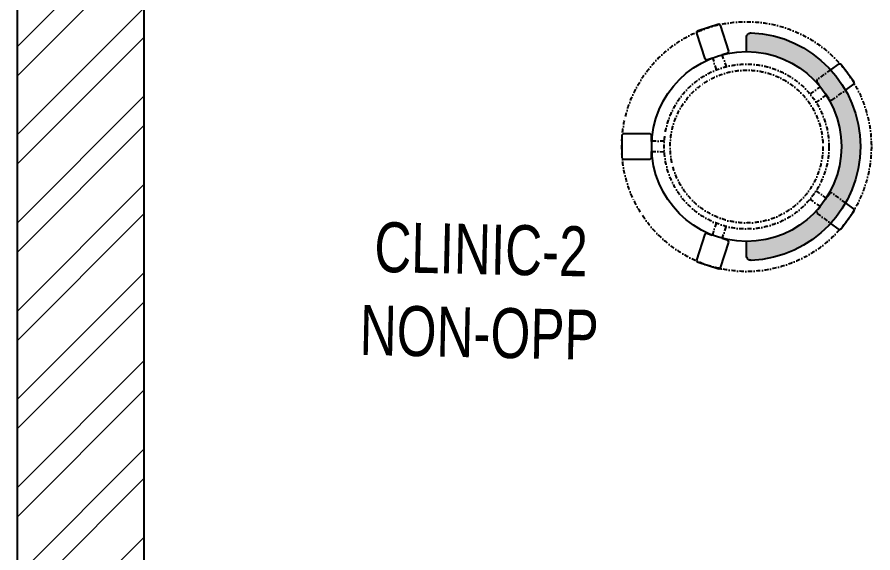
# Model space of a CAD drawing. Header units: feet. Extents: x 3051934 to 3057192, y -6064075 to -6046138.
# Drawn here: x 3051934 to 3053648, y -6052024 to -6050952 of the extents above; entities that cross this region are included whole.
import ezdxf

# ---------------------------------------------------------------- set-up
doc = ezdxf.new("R2010")
doc.units = ezdxf.units.FT
doc.header["$LTSCALE"] = 33
doc.header["$MEASUREMENT"] = 0
doc.linetypes.add('DASHDOT2', pattern=[0.5, 0.25, -0.125, 0, -0.125])
doc.layers.add('A-WALL', color=1, linetype='Continuous')
for name, color, linetype, lineweight in [('HATCH', 9, 'Continuous', 9), ('LENS-DIM', 252, 'Continuous', 5), ('LENS-FURNITURE', 13, 'Continuous', 9), ('LENS_TEXT', 31, 'Continuous', 5), ('LN-ELEVATION-1', 81, 'Continuous', 25), ('LN-HATCH', 251, 'Continuous', 0)]:
    doc.layers.add(name, color=color, linetype=linetype, lineweight=lineweight)
doc.styles.get("Standard").update_dxf_attribs({"font": 'GILC____.TTF'})

# ---------------------------------------------------------------- blocks, each defined once
blk = doc.blocks.new('DR STOOL')
at = {"layer": 'HATCH'}
h = blk.add_hatch(dxfattribs=at)
h.set_pattern_fill('ANSI36', color=250, angle=-90.00000000000001)
h.set_pattern_definition([(315, (-227.8099174643867, 917.3997257252777), (6.173926083235043, -1.683798022700468), [7.9375, -1.587499999999999, 0, -1.587499999999999])])
edge = h.paths.add_edge_path()
edge.add_line((-190.0000000041909, 4.511094e-10), (-218.6899174675346, 4.511094e-10))
edge.add_arc((-218.6899174670689, 9.120000000388245), 9.119999999940092, 177.6119845363388, 269.9999999996136, ccw=False)
edge.add_arc((-1.8626451e-09, 3.565219e-10), 228.000000002257, 2.3880154632688004, 177.6119845367313, ccw=False)
edge.add_arc((218.6899174633436, 9.120000000497384), 9.120000000051716, -90.00000000034493, 2.3880154629299, ccw=False)
edge.add_line((218.6899174633436, 4.511094e-10), (190, 4.511094e-10))
edge.add_arc((-1.8626451e-09, 4.511094e-10), 190.000000001979, -1.27e-14, 180)
at = {"layer": 'LN-ELEVATION-1', "color": 1, "ltscale": 100}
for p, q in [((-128.6221585394814, 215.4841044476634), (-165.2704676063731, 189.0243927398114)), ((-124.7228340068832, 214.8545704018979), (-128.6221585394814, 215.4841044476634)), ((-112.6981821293011, 198.1996966340157), (-124.7228340068832, 214.8545704018979)), ((124.7553772013634, 214.9803744515593), (112.5488144652918, 198.2845540212292)), ((128.7014972954057, 215.5933048763618), (124.7553772013634, 214.9803744515593)), ((128.7014972954057, 215.5933048763618), (124.7553772013634, 214.9803744515593)), ((165.1911288509145, 188.915192311113), (128.7014972954057, 215.5933048763618)), ((165.1911288509145, 188.915192311113), (128.7014972954057, 215.5933048763618)), ((-165.2704676063731, 189.0243927398114), (-165.9069543029182, 185.0820035930228)), ((165.7973639420234, 185.0121775862135), (165.1911288509145, 188.915192311113)), ((165.7973639420234, 185.0121775862135), (165.1911288509145, 188.915192311113)), ((-165.9069543029182, 185.0820035930228), (-153.8003208162263, 168.3135803133482)), ((153.6734594982117, 168.4294150282658), (165.7973639420234, 185.0121775862135)), ((-191.2928382232785, -35.45407700946089), (-242.9550312487409, -52.24013893969095)), ((-187.9259491492994, -37.1695928365807), (-191.2928382232785, -35.45407700946089)), ((-184.1424400564283, -48.81403796559607), (-187.9259491492994, -37.1695928365807)), ((188.0651108901948, -36.96233201187715), (184.0504167033359, -49.19388854173303)), ((191.3981811110861, -35.27656588272658), (188.0651108901948, -36.96233201187715)), ((243.0100176925771, -52.21682526778022), (191.3981811110861, -35.27656588272658)), ((-242.9550312487409, -52.24013893969095), (-244.7482102331705, -55.75945052818861)), ((-244.7482102331705, -55.75945052818861), (-230.7800458371639, -98.74904560100549)), ((-173.8639617776498, -80.4479453730819), (-177.8421125086024, -68.2044548037811)), ((177.6922140880488, -68.56540505095472), (173.8739495249465, -80.1985000452405)), ((230.715890809428, -98.7280946081737), (244.8123673382215, -55.78040257930116)), ((244.8123673382215, -55.78040257930116), (243.0100176925771, -52.21682526778022)), ((-227.2218665438704, -100.5620286722478), (-175.5596735184081, -83.7759667420105)), ((-175.5596735184081, -83.7759667420105), (-173.8639617776498, -80.4479453730819)), ((173.8739495249465, -80.1985000452405), (175.5794035866856, -83.5704969359358)), ((175.5794035866856, -83.5704969359358), (227.1912401677109, -100.5107563209894)), ((-230.7800458371639, -98.74904560100549), (-227.2218665438704, -100.5620286722478)), ((227.1912401677109, -100.5107563209894), (230.715890809428, -98.7280946081737)), ((-22.72193054761737, -190.2142363802995), (-25.39390889601782, -192.886214728569)), ((-25.39390889601782, -192.886214728569), (-25.39390889601782, -247.2070584567482)), ((-10.47823652112856, -190.2142363802995), (-22.72193054761737, -190.2142363802995)), ((22.78362171910703, -190.2142363802995), (9.910054048988968, -190.2142363802995)), ((25.42475448176265, -192.8553691428751), (22.78362171910703, -190.2142363802995)), ((25.42475448176265, -247.1762128710543), (25.42475448176265, -192.8553691428751)), ((-25.39390889601782, -247.2070584567482), (-22.60096735274419, -250)), ((-22.60096735274419, -250), (22.60096735274419, -250)), ((22.60096735274419, -250), (25.42475448176265, -247.1762128710543))]:
    blk.add_line(p, q, dxfattribs=at)
at = {"layer": 'LN-ELEVATION-1', "linetype": 'DASHDOT2'}
for p, q in [((-92.92521573789418, 170.8129362839827), (-112.6981821293011, 198.1996966340157)), ((112.5488144652918, 198.2845540212292), (92.69529851106927, 171.1294289919315)), ((-153.8003208162263, 168.3135803133482), (-134.1093360339291, 141.0403694751003)), ((-103.4542870586738, 159.9154408004979), (-93.52748446213081, 167.0824927485227)), ((-88.15393704269081, 139.4771787207864), (-103.4542870586738, 159.9154408004979)), ((-93.52748446213081, 167.0824927485227), (-92.92521573789418, 170.8129362839827)), ((103.6608748426661, 159.8406005539291), (88.19885099539533, 139.4487815762331)), ((92.69529851106927, 171.1294289919315), (93.26858203159645, 167.4385604566923)), ((93.26858203159645, 167.4385604566923), (103.6608748426661, 159.8406005539291)), ((133.7372852512635, 141.1612321265929), (153.6734594982117, 168.4294150282658)), ((-134.1093360339291, 141.0403694751003), (-130.4219571123831, 140.4450534014686)), ((-130.4219571123831, 140.4450534014686), (-119.9844727469608, 147.9808124662595)), ((-119.9844727469608, 147.9808124662595), (-105.3687285655178, 126.9741353208374)), ((105.4096150295809, 126.94019481352), (120.1194891873747, 147.8074627162714)), ((120.1194891873747, 147.8074627162714), (130.0033113472163, 140.5812532722048)), ((130.0033113472163, 140.5812532722048), (133.7372852512635, 141.1612321265929)), ((-159.954806596972, -40.49024384317454), (-184.1424400564283, -48.81403796559607)), ((184.0504167033359, -49.19388854173303), (159.8786162491887, -40.79004861696012)), ((-177.8421125086024, -68.2044548037811), (-153.4148110738024, -60.73628028803068)), ((153.3006618716754, -61.02382378749462), (177.6922140880488, -68.56540505095472)), ((-10.92024635523557, -164.6382343793375), (-10.47823652112856, -190.2142363802995)), ((9.910054048988968, -190.2142363802995), (10.35584833659231, -164.674698740353))]:
    blk.add_line(p, q, dxfattribs=at)
at = {"layer": 'LN-ELEVATION-1', "color": 1, "ltscale": 100}
blk.add_lwpolyline([(-190.0000000023283, 0), (-218.6899174656719, 0, -0.4264743413925903), (-227.8019973598421, 9.5, -0.959166304662544), (227.8019973593764, 9.5, -0.4264743413925903), (218.6899174647406, 0), (190.0000000013969, 0)], format="xyb", dxfattribs=at)
at = {"layer": 'LN-ELEVATION-1', "linetype": 'DASHDOT2'}
for radius in [250, 165, 153]:
    blk.add_circle((0, 0), radius, dxfattribs=at)
at = {"layer": 'LN-ELEVATION-1', "color": 1, "ltscale": 100}
blk.add_circle((0, 0), 190, dxfattribs=at)
blk = doc.blocks.new('A$C6784298c')
at = {"layer": 'LN-HATCH'}
h = blk.add_hatch(dxfattribs=at)
h.set_pattern_fill('ANSI32', color=256, scale=333, angle=180)
h.set_pattern_definition([(225, (-5762440.718248804, 5286725.528060722), (88.29995930067012, -88.29995930067015), []), (225, (-5762499.584888239, 5286725.528060722), (88.29995930067012, -88.29995930067015), [])])
h.paths.add_polyline_path([(-3583.710615369491, -2879.309456639923), (-3837.710615369491, -2879.309456639923), (-3837.710615369491, -4352.509456640109), (-2821.710615369492, -4352.509456640109), (-2821.710615369492, -4098.509456640109), (-3583.710615369491, -4098.509456640109)])
h.paths.add_polyline_path([(-3583.710615369491, 143.2905433597043), (-3837.710615369491, 143.2905433597043), (-3837.710615369491, -2498.309456639923), (-3583.710615369491, -2498.309456639923)])
h.paths.add_polyline_path([(-3583.710615369491, 11090.69054336007), (-3456.710615369491, 11090.69054336007), (-3456.710615369491, 11217.69054336007), (-3583.710615369491, 11217.69054336007), (-3583.710615369491, 11344.69054336007), (-3837.710615369491, 11344.69054336007), (-3837.710615369491, 422.6905433600768), (-3583.710615369491, 422.6905433600768)])
h.paths.add_polyline_path([(1420.089384631254, 143.2905433597043), (1166.089384631254, 143.2905433597043), (1166.089384631254, -3996.909456640482), (1420.089384631254, -3996.909456640482)])
h.paths.add_polyline_path([(1039.089384631254, -4098.509456640109), (327.8893846319988, -4098.509456640109), (327.8893846319988, -4352.509456640109), (1039.089384631254, -4352.509456640109)])
h.paths.add_polyline_path([(1420.089384631254, 5324.890543359332), (1166.089384631254, 5324.890543359332), (1166.089384631254, 422.6905433600768), (1420.089384631254, 422.6905433600768)])
h.paths.add_polyline_path([(1420.089384631254, 10785.89054335933), (1166.089384631254, 10785.89054335933), (1166.089384631254, 5731.290543359705), (1420.089384631254, 5731.290543359705)])
h.paths.add_polyline_path([(1420.089384631254, 13173.49054335989), (1166.089384631254, 13173.49054335989), (1166.089384631254, 11344.69054336007), (1420.089384631254, 11344.69054336007)])
h.paths.add_polyline_path([(1039.089384631254, 13554.49054335989), (124.6893846290186, 13554.49054335989), (124.6893846290186, 13300.49054335989), (1039.089384631254, 13300.49054335989)])
h.paths.add_polyline_path([(-2.310615370981395, 13173.49054335989), (-256.3106153709814, 13173.49054335989), (-256.3106153709814, 11344.69054336007), (-2288.310615370981, 11344.69054336007), (-2288.310615370981, 11090.69054336007), (-2.310615370981395, 11090.69054336007)])
at = {"layer": 'A-WALL'}
for p, q in [((-3837.710615369491, 11344.69054336007), (-3837.710615369491, -4352.509456640109)), ((-3583.710615369491, 11090.69054336007), (-3583.710615369491, 422.6905433600768))]:
    blk.add_line(p, q, dxfattribs=at)

msp = doc.modelspace()

# ---------------------------------------------------------------- block references
at = {"layer": 'LENS-DIM', "color": 2}
msp.add_blockref('A$C6784298c', (3055771.484846018, -6059692.939955149), dxfattribs=at)
at = {"layer": 'LENS-FURNITURE', "rotation": 270}
msp.add_blockref('DR STOOL', (3053394.992510848, -6051210.960572578), dxfattribs=at)

# ---------------------------------------------------------------- texts
at = {"layer": 'LENS_TEXT', "linetype": 'Continuous', "ltscale": 3, "insert": (3052861.273151743, -6051500.461043988), "char_height": 100, "attachment_point": 5, "rotation": 358.7587084832309}
msp.add_mtext_dynamic_manual_height_columns('{\\C0;CLINIC-2 NON-OPP}', width=768.390794447679, gutter_width=0.9999999999999992, heights=[0], dxfattribs=at)

doc.saveas('drawing.dxf')
